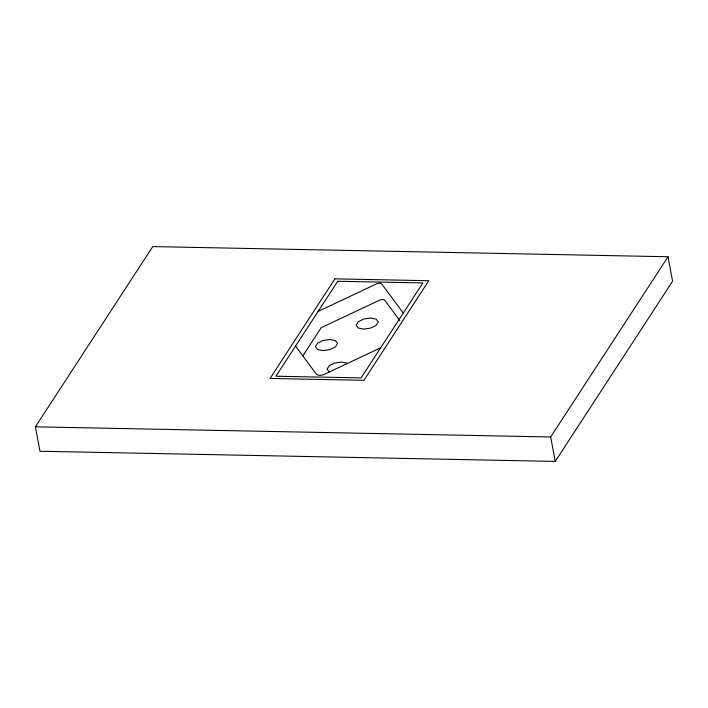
<?xml version="1.0" encoding="UTF-8"?>
<svg xmlns="http://www.w3.org/2000/svg" width="708" height="708" viewBox="0 0 708 708"><rect width="100%" height="100%" fill="white"/><g stroke="black" fill="none" stroke-linecap="round" stroke-linejoin="round"><path stroke-width="1.06" d="M317.494 343.238L315.379 346.672L317.503 349.478L323.052 350.602L329.901 349.602L335.442 346.867L337.548 343.433L335.424 340.628L329.875 339.504L323.025 340.504L317.804 343.088M329.167 365.762L327.052 369.187L329.176 372.001M358.213 321.759L356.106 325.184L358.23 327.999L363.779 329.114L370.629 328.114L376.169 325.379L378.276 321.954L376.152 319.14L370.603 318.016L363.753 319.016L358.531 321.6M35.4 426.818L152.76 246.588L668.033 256.756L672.6 281.182L555.24 461.412L39.967 451.244L35.4 426.818L550.674 436.986L668.033 256.756M302.776 355.965L321.184 327.689L379.577 300.174A3.496 1.628 -10.6 0 1 384.807 300.281L399.843 320.6M329.477 365.611L334.698 363.027L341.548 362.027L347.097 363.142M318.14 311.405L376.532 283.899A3.496 1.628 -10.6 0 1 381.754 283.996L403.286 313.086M380.718 347.752L324.237 374.364A5.248 2.443 -10.6 0 1 316.396 374.205L295.572 346.07M550.674 436.986L555.24 461.412M334.911 278.855L270.067 378.444L363.947 380.302L428.791 280.713L334.911 278.855M337.769 281.253L275.934 376.222L361.089 377.904L422.924 282.935L337.769 281.253"/></g></svg>
